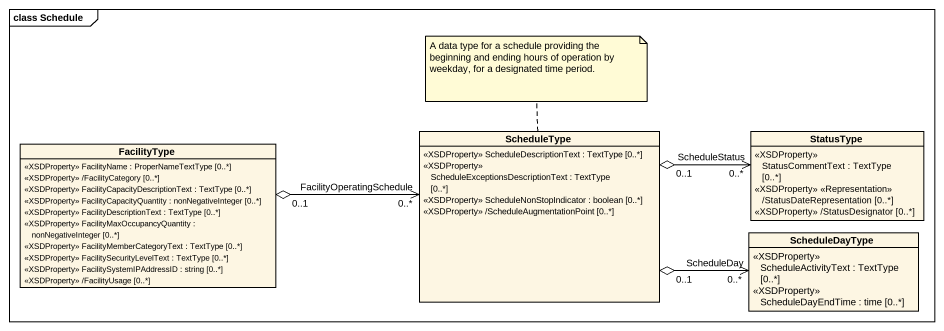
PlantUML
@startuml
mainframe class Schedule
hide circle
hide empty members
class FacilityType {
  <<XSDProperty>> FacilityName : ProperNameTextType [0..*]
  <<XSDProperty>> /FacilityCategory [0..*]
  <<XSDProperty>> FacilityCapacityDescriptionText : TextType [0..*]
  <<XSDProperty>> FacilityCapacityQuantity : nonNegativeInteger [0..*]
  <<XSDProperty>> FacilityDescriptionText : TextType [0..*]
  <<XSDProperty>> FacilityMaxOccupancyQuantity : nonNegativeInteger [0..*]
  <<XSDProperty>> FacilityMemberCategoryText : TextType [0..*]
  <<XSDProperty>> FacilitySecurityLevelText : TextType [0..*]
  <<XSDProperty>> FacilitySystemIPAddressID : string [0..*]
  <<XSDProperty>> /FacilityUsage [0..*]
}
class ScheduleType {
  <<XSDProperty>> ScheduleDescriptionText : TextType [0..*]
  <<XSDProperty>> ScheduleExceptionsDescriptionText : TextType [0..*]
  <<XSDProperty>> ScheduleNonStopIndicator : boolean [0..*]
  <<XSDProperty>> /ScheduleAugmentationPoint [0..*]
}
class StatusType {
  <<XSDProperty>> StatusCommentText : TextType [0..*]
  <<XSDProperty>> <<Representation>> /StatusDateRepresentation [0..*]
  <<XSDProperty>> /StatusDesignator [0..*]
}
class ScheduleDayType {
  <<XSDProperty>> ScheduleActivityText : TextType [0..*]
  <<XSDProperty>> ScheduleDayEndTime : time [0..*]
}
FacilityType "0..1" o-right-> "FacilityOperatingSchedule\n0..*" ScheduleType
ScheduleType "0..1" o-right-> "ScheduleStatus\n0..*" StatusType
ScheduleType "0..1" o-right-> "ScheduleDay\n0..*" ScheduleDayType
note top of ScheduleType : A data type for a schedule providing the beginning and ending hours of operation by weekday, for a designated time period.
@enduml
